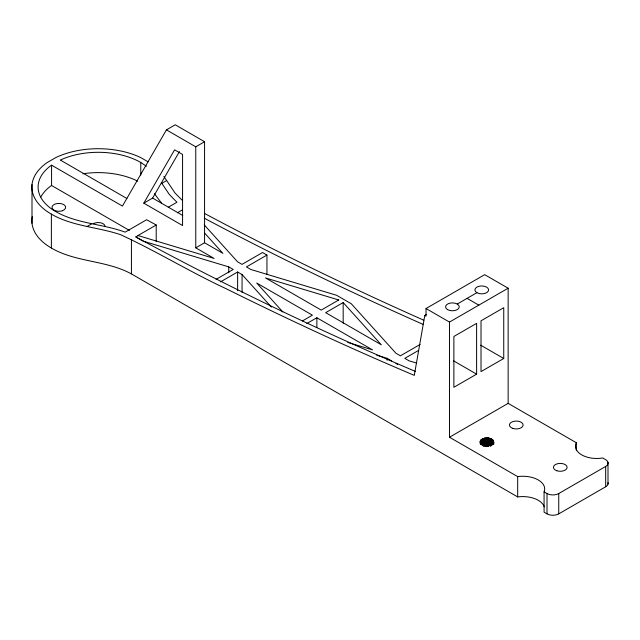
<?xml version="1.0" encoding="UTF-8"?>
<svg xmlns="http://www.w3.org/2000/svg" width="640" height="640" viewBox="0 0 640 640"><rect width="100%" height="100%" fill="white"/><g stroke="black" fill="none" stroke-linecap="round" stroke-linejoin="round"><path stroke-width="0.96" d="M480.192 441.56C482.112 436.48 492.968 436.584 493.712 442.304C491.8 447.392 480.936 447.28 480.192 441.56L480.192 443.408M426.528 314.456L424.8 315.448L414.288 375.352L413.824 375.16C350.312 348.352 287.76 319.296 226.016 288.656C190.152 272.016 156.328 251.104 120.448 234.64C96.144 226.464 68.912 226.288 47.096 211.456A66.368 38.32 0 0 1 47.096 162.608L55.936 157.504A66.368 38.32 0 0 1 140.544 157.504L148.088 161.816M204.448 232.888L222.912 253.352L204.568 242.752L204.568 141.728L175.232 124.792L166.432 129.872L122.44 206.08L51.576 165.168L50.888 165.616A60.144 34.728 0 0 0 55.704 211.584C77.064 223.792 102.44 223.784 125.144 232.144L146.632 219.736L156.216 225.008L156.216 241.736M143.792 203.168L174.592 149.824L182.568 154.432L182.568 225.552L143.792 203.168L152.592 198.088L179.416 151.624M51.576 165.168L51.576 185.488L50.888 185.936A60.144 34.728 0 0 0 40.816 197.016M166.432 129.872L195.768 146.808L204.568 141.728M87.016 226.528L91.848 223.736M161.344 182.584L161.824 183.344L166.656 180.552L175.008 192.984L182.536 200.592M168.328 207.208L176.928 202.248L169.328 194.48L161.824 183.344M156.216 225.008L137.992 235.528L214.112 258.432L195.768 247.84L195.768 146.808M177.448 212.752L182.416 209.88M216.104 279.336L233.216 269.456L228.76 266.888L143.008 241.088L135.824 236.936L138.168 235.584M195.768 247.84L204.568 242.752M220.504 281.872L237.616 272L242.064 274.568L271.408 307.08M266.944 274.744L266.944 255.064L246.416 266.92L250.864 269.488L336.616 295.288L351.264 303.744L395.952 353.256L400.4 355.824L420.08 344.464M302.384 320.968L312.408 315.176L256.712 283.024L282.824 311.952M306.848 323.528L316.864 317.752L372.504 349.872L347.8 342.44M343.176 302.552L325.664 312.672L381.304 344.792L343.176 302.552L343.176 323.224M424.8 315.448L426.016 316.152L426.016 308.528L484.68 274.664L508.144 288.208L508.144 403.368L576.344 442.736A21.264 12.272 0 0 0 581.704 454.88A21.264 12.272 0 0 0 602.736 457.976L605.672 459.672A8.296 4.792 0 0 1 605.672 466.448L605.672 486.768L558.744 513.864A8.296 4.792 0 0 1 547.008 513.864L544.08 512.168L544.08 491.848A21.912 12.648 0 0 0 517.68 476.608L449.48 437.232L449.48 322.08L508.144 288.208M457.256 304.04L476.904 292.696A6.848 3.952 0 0 0 488.36 290.928A6.848 3.952 0 0 0 479.976 286.088A6.848 3.952 0 0 0 476.904 292.696M418.488 350.456L404.8 358.36L409.04 360.808L416.688 363.064M476.616 374.152L453.88 387.28L453.88 336.472L476.616 323.352L476.616 374.152L453.576 360.848M503.744 358.488L481.016 371.616L481.016 320.808L503.744 307.688L503.744 358.488L480.704 345.184M449.48 437.232L508.144 403.368M544.08 491.848L547.008 493.544A8.296 4.792 0 0 0 558.744 493.544L605.672 466.448M376.672 355.176L387.152 358.336L391.6 360.904M415.464 371.448C320.272 330.912 226.784 286.256 135.824 236.936M423.784 320.216C349.496 287.176 276.232 251.776 204.536 213.44M422.976 324.344C348.896 291.512 275.856 256.296 204.328 218.216M544.272 506.816A21.912 12.648 0 0 0 517.68 496.928L131.424 273.928C105.08 259.408 72.264 262.736 47.096 245.32A66.368 38.32 0 0 1 32.296 216.576M467.08 298.368L478.816 305.144M426.016 308.528L449.48 322.08M266.944 255.064L262.544 252.52L242.016 264.376L237.56 261.808L204.216 224.856M152.592 198.088L182.752 215.496M126.912 198.504L60.376 160.088L61.144 159.696A60.144 34.728 0 0 1 140.768 162.472L146.44 166.256M396 363.44L397.696 364.424M51.576 185.488L129.352 230.392M154.456 193.712L161.344 202.904M163.88 176.52L166.656 180.552M608 462.312L608 484.128M576.344 442.736L576.344 450.48M558.744 493.544L558.744 513.864M547.008 493.544L547.008 513.864M517.68 476.608L517.68 496.928M493.712 442.304L493.712 444.152M493.568 440.912L493.648 444.056M493.424 440.64L493.472 443.552M493.128 440.304L493.128 444M492.88 439.96L492.88 444.576M492.624 439.72L492.736 444.464M492.192 439.44L492.192 444.984M491.792 439.136L491.792 444.68M491.6 439.056L491.6 445.52M491.44 438.952L491.44 445.416M490.896 438.744L490.896 446.128M490.376 438.512L490.376 445.904M490.152 438.456L490.152 445.848M489.944 438.376L489.944 445.768M489.328 438.264L489.328 445.648M488.728 438.12L488.728 445.504M488.48 438.096L488.48 446.408M488.248 438.056L488.248 446.368M487.6 438.032L487.6 446.344M486.952 437.984L486.952 446.296M486.712 438L486.712 446.312M486.464 437.992L486.464 446.304M485.832 438.064L485.832 446.384M485.184 438.12L485.184 446.432M484.96 438.168L484.96 446.48M484.72 438.2L484.72 445.592M484.136 438.368L484.136 445.76M483.528 438.512L483.528 445.904M483.336 438.6L483.336 445.984M483.12 438.656L483.12 446.048M482.632 438.912L482.632 445.376M482.112 439.136L482.112 444.68M481.968 439.248L481.968 444.792M481.784 439.344L481.784 444.888M481.424 439.656L481.424 444.28M481.024 439.96L481.024 444.576M480.936 440.088L480.936 443.784M480.8 440.208L480.8 443.904M480.592 440.56L480.592 444.256M480.344 440.912L480.344 443.68M387.152 358.336L387.152 360.304M316.864 317.752L316.864 327.592M242.064 274.568L242.064 292.28M237.616 272L237.616 290.696M228.76 266.888L228.76 272.792M140.768 162.472L140.768 175.056M131.424 239.48L131.424 273.928M51.376 214.08L51.376 247.952M32 184.624L32 223.304M93.4 223.712A6.848 3.952 0 0 1 100.856 222.856A6.848 3.952 0 0 1 105.08 226.512M82.96 173.76A60.144 34.728 0 0 1 137.736 181.16M608 482.632A8.296 4.792 0 0 1 605.672 486.768M338.744 299.976L321.208 310.096L265.512 277.944L338.744 299.976M62.44 210.712L60.808 211.136A6.848 3.952 0 0 1 52.056 206.784A6.848 3.952 0 0 1 62.584 204.048A6.848 3.952 0 0 1 62.44 210.712M556.856 470.76A6.848 3.952 0 0 0 567.128 467.336A6.848 3.952 0 0 0 556.856 463.912A6.848 3.952 0 0 0 556.856 470.76M512.864 428.424A6.848 3.952 0 0 0 523.128 425A6.848 3.952 0 0 0 512.864 421.576A6.848 3.952 0 0 0 512.864 428.424M447.576 309.632A6.848 3.952 0 0 0 459.024 307.864A6.848 3.952 0 0 0 450.648 303.024A6.848 3.952 0 0 0 447.576 309.632"/></g></svg>
